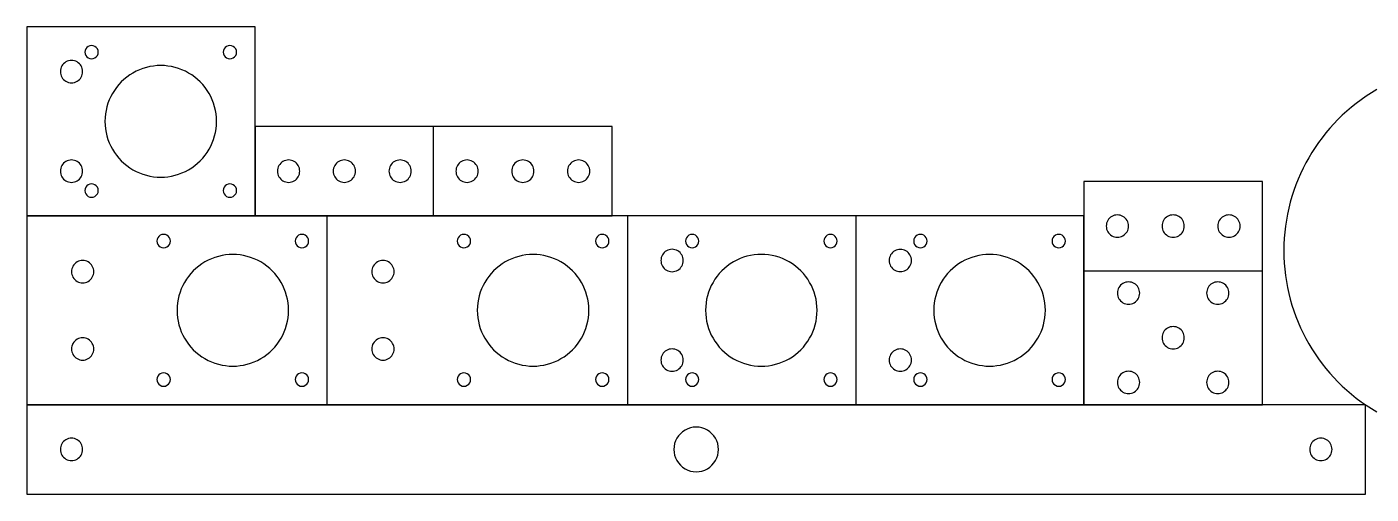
# Model space of a CAD drawing. Extents: x 0 to 508, y 0 to 304.
# Drawn here: x 0.1 to 301.4, y 0.1 to 104.7 of the extents above; entities that cross this region are included whole.
import ezdxf

# ---------------------------------------------------------------- set-up
doc = ezdxf.new("R2010")
doc.units = 0
doc.layers.get('0').update_dxf_attribs({"linetype": 'CONTINUOUS'})

msp = doc.modelspace()

# ---------------------------------------------------------------- linework, layer by layer
at = {"color": 7}
for points in [[(51.270773, 104.72075), (0.120756, 104.72075)], [(0.120756, 104.72075), (0.120756, 62.420751)], [(51.270773, 62.420751), (51.270773, 104.72075)], [(91.270772, 82.420762), (51.270773, 82.420762)], [(51.270773, 82.420762), (51.270773, 62.420751)], [(91.270772, 62.420751), (91.270772, 82.420762)], [(91.270772, 62.420751), (131.270772, 62.420751), (131.270772, 82.420762)], [(131.270772, 82.420762), (91.270772, 82.420762)], [(237.020761, 70.120761), (237.020761, 50.120764)], [(277.020761, 70.120761), (237.020761, 70.120761)], [(277.020761, 50.120764), (277.020761, 70.120761)], [(0.120756, 62.420751), (51.270773, 62.420751)], [(67.420755, 62.420751), (0.120756, 62.420751)], [(0.120756, 62.420751), (0.120756, 20.120763)], [(51.270773, 62.420751), (91.270772, 62.420751)], [(67.420755, 20.120763), (67.420755, 62.420751)], [(134.720753, 62.420751), (67.420755, 62.420751)], [(185.870744, 62.420751), (134.720753, 62.420751)], [(134.720753, 62.420751), (134.720753, 20.120763)], [(237.020761, 62.420751), (185.870744, 62.420751)], [(185.870744, 62.420751), (185.870744, 20.120763)], [(237.020761, 20.120763), (237.020761, 62.420751)], [(237.020761, 50.120764), (277.020761, 50.120764)], [(237.020761, 50.120764), (237.020761, 20.120763)], [(277.020761, 20.120763), (277.020761, 50.120764)], [(0.120756, 20.120763), (67.420755, 20.120763)], [(0.120756, 20.120763), (0.120756, 0.120753), (300.120764, 0.120753)], [(300.120764, 20.120763), (0.120756, 20.120763)], [(67.420755, 20.120763), (134.720753, 20.120763)], [(134.720753, 20.120763), (185.870744, 20.120763)], [(185.870744, 20.120763), (237.020761, 20.120763)], [(237.020761, 20.120763), (277.020761, 20.120763)], [(300.120764, 0.120753), (300.120764, 20.120763)]]:
    msp.add_lwpolyline(points, dxfattribs=at)
for points in [[(16.120771, 99.070758)], [(47.120757, 99.070758)], [(12.620757, 94.720757)], [(42.62075, 83.570757)], [(12.620757, 72.420758)], [(61.270753, 72.420758)], [(73.770755, 72.420758)], [(86.270756, 72.420758)], [(101.270753, 72.420758)], [(113.770754, 72.420758)], [(126.270755, 72.420758)], [(16.120771, 68.070756)], [(47.120757, 68.070756)], [(247.020768, 60.120758)], [(259.520769, 60.120758)], [(272.020771, 60.120758)], [(32.270753, 56.770757)], [(63.270765, 56.770757)], [(99.570752, 56.770757)], [(130.570764, 56.770757)], [(150.720769, 56.770757)], [(181.720755, 56.770757)], [(201.87076, 56.770757)], [(232.870772, 56.770757)], [(147.220755, 52.420758)], [(198.370772, 52.420758)], [(15.120752, 49.920758)], [(82.420751, 49.920758)], [(249.520763, 45.120758)], [(269.520749, 45.120758)], [(58.770758, 41.270756)], [(126.070757, 41.270756)], [(177.220748, 41.270756)], [(228.370765, 41.270756)], [(259.520769, 35.120757)], [(15.120752, 32.620757)], [(82.420751, 32.620757)], [(147.220755, 30.120757)], [(198.370772, 30.120757)], [(32.270753, 25.770758)], [(63.270765, 25.770758)], [(99.570752, 25.770758)], [(130.570764, 25.770758)], [(150.720769, 25.770758)], [(181.720755, 25.770758)], [(201.87076, 25.770758)], [(232.870772, 25.770758)], [(249.520763, 25.120756)], [(269.520749, 25.120756)], [(12.620757, 10.120757)], [(155.120763, 10.120757)], [(292.620753, 10.120757)]]:
    msp.add_lwpolyline(points, close=True, dxfattribs=at)
for points in [[(13.870768, 100.369798), (13.406666, 100.101848), (13.120767, 99.606657), (13.120767, 99.070758)], [(15.37077, 100.369798), (14.906668, 100.637748), (14.33487, 100.637748), (13.870768, 100.369798)], [(16.120771, 99.070758), (16.120771, 99.606657), (15.834873, 100.101848), (15.37077, 100.369798)], [(44.870754, 100.369798), (44.406651, 100.101848), (44.120753, 99.606657), (44.120753, 99.070758)], [(46.370756, 100.369798), (45.906654, 100.637748), (45.334856, 100.637748), (44.870754, 100.369798)], [(47.120757, 99.070758), (47.120757, 99.606657), (46.834858, 100.101848), (46.370756, 100.369798)], [(8.869315, 96.889998), (8.095077, 96.442301), (7.618974, 95.615113), (7.620767, 94.720757)], [(11.372209, 96.889998), (10.597971, 97.337694), (9.643553, 97.337694), (8.869315, 96.889998)], [(12.620757, 94.720757), (12.622551, 95.615113), (12.146447, 96.442301), (11.372209, 96.889998)], [(13.120767, 99.070758), (13.120767, 98.534859), (13.406666, 98.039667), (13.870768, 97.771718)], [(13.870768, 97.771718), (14.33487, 97.503768), (14.906668, 97.503768), (15.37077, 97.771718)], [(15.37077, 97.771718), (15.834873, 98.039667), (16.120772, 98.534859), (16.120771, 99.070758)], [(36.370749, 94.396076), (32.503236, 96.628986), (27.738262, 96.628986), (23.870748, 94.396076)], [(44.120753, 99.070758), (44.120752, 98.534859), (44.406651, 98.039667), (44.870754, 97.771718)], [(44.870754, 97.771718), (45.334856, 97.503768), (45.906654, 97.503768), (46.370756, 97.771718)], [(46.370756, 97.771718), (46.834858, 98.039667), (47.120757, 98.534859), (47.120757, 99.070758)], [(7.620767, 94.720757), (7.618974, 93.8264), (8.095077, 92.999212), (8.869315, 92.551516)], [(11.372209, 92.551516), (12.146447, 92.999212), (12.622551, 93.8264), (12.620757, 94.720757)], [(23.870748, 94.396076), (20.003234, 92.163166), (17.620747, 88.036578), (17.620747, 83.570757)], [(42.62075, 83.570757), (42.62075, 88.036578), (40.238263, 92.163166), (36.370749, 94.396076)], [(8.869315, 92.551516), (9.643553, 92.103819), (10.597971, 92.103819), (11.372209, 92.551516)], [(302.645756, 90.679851), (289.759199, 83.239793), (281.820752, 69.490001), (281.820752, 54.609886)], [(17.620747, 83.570757), (17.620747, 79.104937), (20.003234, 74.978349), (23.870748, 72.745438)], [(36.370749, 72.745438), (40.238263, 74.978349), (42.62075, 79.104937), (42.62075, 83.570757)], [(8.869315, 74.589999), (8.095077, 74.142302), (7.618974, 73.315114), (7.620767, 72.420758)], [(7.620767, 72.420758), (7.618974, 71.526401), (8.095077, 70.699214), (8.869315, 70.251517)], [(11.372209, 74.589999), (10.597971, 75.037696), (9.643553, 75.037696), (8.869315, 74.589999)], [(12.620757, 72.420758), (12.622551, 73.315114), (12.146447, 74.142302), (11.372209, 74.589999)], [(11.372209, 70.251517), (12.146447, 70.699214), (12.622551, 71.526401), (12.620757, 72.420758)], [(23.870748, 72.745438), (27.738262, 70.512528), (32.503236, 70.512528), (36.370749, 72.745438)], [(57.519311, 74.589999), (56.745073, 74.142302), (56.26897, 73.315114), (56.270763, 72.420758)], [(56.270763, 72.420758), (56.26897, 71.526401), (56.745073, 70.699214), (57.519311, 70.251517)], [(60.022205, 74.589999), (59.247967, 75.037696), (58.293549, 75.037696), (57.519311, 74.589999)], [(61.270753, 72.420758), (61.272547, 73.315114), (60.796443, 74.142302), (60.022205, 74.589999)], [(60.022205, 70.251517), (60.796443, 70.699214), (61.272547, 71.526401), (61.270753, 72.420758)], [(70.019313, 74.589999), (69.245075, 74.142302), (68.768971, 73.315114), (68.770765, 72.420758)], [(68.770765, 72.420758), (68.768971, 71.526401), (69.245075, 70.699214), (70.019313, 70.251517)], [(72.522207, 74.589999), (71.747969, 75.037696), (70.79355, 75.037696), (70.019313, 74.589999)], [(73.770755, 72.420758), (73.772548, 73.315114), (73.296444, 74.142302), (72.522207, 74.589999)], [(72.522207, 70.251517), (73.296444, 70.699214), (73.772548, 71.526401), (73.770755, 72.420758)], [(82.519314, 74.589999), (81.745076, 74.142302), (81.268972, 73.315114), (81.270766, 72.420758)], [(81.270766, 72.420758), (81.268972, 71.526401), (81.745076, 70.699214), (82.519314, 70.251517)], [(85.022208, 74.589999), (84.24797, 75.037696), (83.293552, 75.037696), (82.519314, 74.589999)], [(86.270756, 72.420758), (86.27255, 73.315114), (85.796446, 74.142302), (85.022208, 74.589999)], [(85.022208, 70.251517), (85.796446, 70.699214), (86.27255, 71.526401), (86.270756, 72.420758)], [(97.51931, 74.589999), (96.745073, 74.142302), (96.268969, 73.315114), (96.270763, 72.420758)], [(96.270763, 72.420758), (96.268969, 71.526401), (96.745073, 70.699214), (97.51931, 70.251517)], [(100.022205, 74.589999), (99.247967, 75.037696), (98.293548, 75.037696), (97.51931, 74.589999)], [(101.270753, 72.420758), (101.272546, 73.315114), (100.796442, 74.142302), (100.022205, 74.589999)], [(100.022205, 70.251517), (100.796442, 70.699214), (101.272546, 71.526401), (101.270753, 72.420758)], [(110.019312, 74.589999), (109.245074, 74.142302), (108.76897, 73.315114), (108.770764, 72.420758)], [(108.770764, 72.420758), (108.76897, 71.526401), (109.245074, 70.699214), (110.019312, 70.251517)], [(112.522206, 74.589999), (111.747968, 75.037696), (110.79355, 75.037696), (110.019312, 74.589999)], [(113.770754, 72.420758), (113.772548, 73.315114), (113.296444, 74.142302), (112.522206, 74.589999)], [(112.522206, 70.251517), (113.296444, 70.699214), (113.772548, 71.526401), (113.770754, 72.420758)], [(122.519313, 74.589999), (121.745076, 74.142302), (121.268972, 73.315114), (121.270765, 72.420758)], [(121.270765, 72.420758), (121.268972, 71.526401), (121.745076, 70.699214), (122.519313, 70.251517)], [(125.022207, 74.589999), (124.24797, 75.037696), (123.293551, 75.037696), (122.519313, 74.589999)], [(126.270755, 72.420758), (126.272549, 73.315114), (125.796445, 74.142302), (125.022207, 74.589999)], [(125.022207, 70.251517), (125.796445, 70.699214), (126.272549, 71.526401), (126.270755, 72.420758)], [(8.869315, 70.251517), (9.643553, 69.80382), (10.597971, 69.80382), (11.372209, 70.251517)], [(13.870768, 69.369797), (13.406666, 69.101847), (13.120767, 68.606656), (13.120767, 68.070756)], [(15.37077, 69.369797), (14.906668, 69.637746), (14.33487, 69.637746), (13.870768, 69.369797)], [(16.120771, 68.070756), (16.120771, 68.606656), (15.834873, 69.101847), (15.37077, 69.369797)], [(44.870754, 69.369797), (44.406651, 69.101847), (44.120753, 68.606656), (44.120753, 68.070756)], [(46.370756, 69.369797), (45.906654, 69.637746), (45.334856, 69.637746), (44.870754, 69.369797)], [(47.120757, 68.070756), (47.120757, 68.606656), (46.834858, 69.101847), (46.370756, 69.369797)], [(57.519311, 70.251517), (58.293549, 69.80382), (59.247967, 69.80382), (60.022205, 70.251517)], [(70.019313, 70.251517), (70.79355, 69.80382), (71.747969, 69.80382), (72.522207, 70.251517)], [(82.519314, 70.251517), (83.293552, 69.80382), (84.24797, 69.80382), (85.022208, 70.251517)], [(97.51931, 70.251517), (98.293548, 69.80382), (99.247967, 69.80382), (100.022205, 70.251517)], [(110.019312, 70.251517), (110.79355, 69.80382), (111.747968, 69.80382), (112.522206, 70.251517)], [(122.519313, 70.251517), (123.293551, 69.80382), (124.24797, 69.80382), (125.022207, 70.251517)], [(13.120767, 68.070756), (13.120767, 67.534857), (13.406666, 67.039666), (13.870768, 66.771716)], [(13.870768, 66.771716), (14.33487, 66.503766), (14.906668, 66.503766), (15.37077, 66.771716)], [(15.37077, 66.771716), (15.834873, 67.039666), (16.120772, 67.534857), (16.120771, 68.070756)], [(44.120753, 68.070756), (44.120752, 67.534857), (44.406651, 67.039666), (44.870754, 66.771716)], [(44.870754, 66.771716), (45.334856, 66.503766), (45.906654, 66.503766), (46.370756, 66.771716)], [(46.370756, 66.771716), (46.834858, 67.039666), (47.120757, 67.534857), (47.120757, 68.070756)], [(243.270756, 62.285828), (242.49725, 61.839245), (242.020751, 61.013924), (242.020751, 60.120758)], [(245.770764, 62.285828), (244.997259, 62.732412), (244.044261, 62.732412), (243.270756, 62.285828)], [(247.020768, 60.120758), (247.020768, 61.013924), (246.544269, 61.839245), (245.770764, 62.285828)], [(255.770757, 62.285828), (254.997252, 61.839245), (254.520753, 61.013924), (254.520753, 60.120758)], [(258.270765, 62.285828), (257.49726, 62.732412), (256.544262, 62.732412), (255.770757, 62.285828)], [(259.520769, 60.120758), (259.520769, 61.013924), (259.04427, 61.839245), (258.270765, 62.285828)], [(268.270758, 62.285828), (267.497253, 61.839245), (267.020754, 61.013924), (267.020754, 60.120758)], [(270.770767, 62.285828), (269.997261, 62.732412), (269.044264, 62.732412), (268.270758, 62.285828)], [(272.020771, 60.120758), (272.020771, 61.013924), (271.544272, 61.839245), (270.770767, 62.285828)], [(30.020749, 58.069797), (29.556647, 57.801847), (29.270748, 57.306656), (29.270748, 56.770757)], [(31.520752, 58.069797), (31.056649, 58.337747), (30.484852, 58.337747), (30.020749, 58.069797)], [(32.270753, 56.770757), (32.270753, 57.306656), (31.984854, 57.801847), (31.520752, 58.069797)], [(61.020762, 58.069797), (60.556659, 57.801847), (60.27076, 57.306656), (60.27076, 56.770757)], [(62.520764, 58.069797), (62.056662, 58.337747), (61.484864, 58.337747), (61.020762, 58.069797)], [(63.270765, 56.770757), (63.270765, 57.306656), (62.984866, 57.801847), (62.520764, 58.069797)], [(97.320748, 58.069797), (96.856646, 57.801847), (96.570747, 57.306656), (96.570747, 56.770757)], [(98.820751, 58.069797), (98.356648, 58.337747), (97.784851, 58.337747), (97.320748, 58.069797)], [(99.570752, 56.770757), (99.570752, 57.306656), (99.284853, 57.801847), (98.820751, 58.069797)], [(128.32076, 58.069797), (127.856658, 57.801847), (127.570759, 57.306656), (127.570759, 56.770757)], [(129.820763, 58.069797), (129.35666, 58.337747), (128.784863, 58.337747), (128.32076, 58.069797)], [(130.570764, 56.770757), (130.570764, 57.306656), (130.284865, 57.801847), (129.820763, 58.069797)], [(148.470766, 58.069797), (148.006663, 57.801847), (147.720764, 57.306656), (147.720764, 56.770757)], [(149.970768, 58.069797), (149.506665, 58.337747), (148.934868, 58.337747), (148.470766, 58.069797)], [(150.720769, 56.770757), (150.720769, 57.306656), (150.43487, 57.801847), (149.970768, 58.069797)], [(179.470751, 58.069797), (179.006649, 57.801847), (178.72075, 57.306656), (178.72075, 56.770757)], [(180.970753, 58.069797), (180.506651, 58.337747), (179.934853, 58.337747), (179.470751, 58.069797)], [(181.720755, 56.770757), (181.720755, 57.306656), (181.434856, 57.801847), (180.970753, 58.069797)], [(199.620756, 58.069797), (199.156654, 57.801847), (198.870755, 57.306656), (198.870755, 56.770757)], [(201.120759, 58.069797), (200.656656, 58.337747), (200.084859, 58.337747), (199.620756, 58.069797)], [(201.87076, 56.770757), (201.87076, 57.306656), (201.584861, 57.801847), (201.120759, 58.069797)], [(230.620768, 58.069797), (230.156666, 57.801847), (229.870767, 57.306656), (229.870767, 56.770757)], [(232.120771, 58.069797), (231.656668, 58.337747), (231.084871, 58.337747), (230.620768, 58.069797)], [(232.870772, 56.770757), (232.870772, 57.306656), (232.584873, 57.801847), (232.120771, 58.069797)], [(242.020751, 60.120758), (242.020751, 59.227591), (242.49725, 58.40227), (243.270756, 57.955687)], [(243.270756, 57.955687), (244.044261, 57.509103), (244.997259, 57.509103), (245.770764, 57.955687)], [(245.770764, 57.955687), (246.544269, 58.40227), (247.020768, 59.227591), (247.020768, 60.120758)], [(254.520753, 60.120758), (254.520753, 59.227591), (254.997252, 58.40227), (255.770757, 57.955687)], [(255.770757, 57.955687), (256.544262, 57.509103), (257.49726, 57.509103), (258.270765, 57.955687)], [(258.270765, 57.955687), (259.04427, 58.40227), (259.520769, 59.227591), (259.520769, 60.120758)], [(267.020754, 60.120758), (267.020754, 59.227591), (267.497253, 58.40227), (268.270758, 57.955687)], [(268.270758, 57.955687), (269.044264, 57.509103), (269.997261, 57.509103), (270.770767, 57.955687)], [(270.770767, 57.955687), (271.544272, 58.40227), (272.020771, 59.227591), (272.020771, 60.120758)], [(29.270748, 56.770757), (29.270748, 56.234858), (29.556647, 55.739666), (30.020749, 55.471717)], [(30.020749, 55.471717), (30.484852, 55.203767), (31.056649, 55.203767), (31.520752, 55.471717)], [(31.520752, 55.471717), (31.984854, 55.739666), (32.270753, 56.234858), (32.270753, 56.770757)], [(52.520757, 52.096075), (48.653243, 54.328985), (43.88827, 54.328985), (40.020756, 52.096075)], [(60.27076, 56.770757), (60.27076, 56.234858), (60.556659, 55.739666), (61.020762, 55.471717)], [(61.020762, 55.471717), (61.484864, 55.203767), (62.056662, 55.203767), (62.520764, 55.471717)], [(62.520764, 55.471717), (62.984866, 55.739666), (63.270765, 56.234858), (63.270765, 56.770757)], [(96.570747, 56.770757), (96.570747, 56.234858), (96.856646, 55.739666), (97.320748, 55.471717)], [(97.320748, 55.471717), (97.784851, 55.203767), (98.356648, 55.203767), (98.820751, 55.471717)], [(98.820751, 55.471717), (99.284853, 55.739666), (99.570752, 56.234858), (99.570752, 56.770757)], [(119.820756, 52.096075), (115.953242, 54.328985), (111.188269, 54.328985), (107.320755, 52.096075)], [(127.570759, 56.770757), (127.570759, 56.234858), (127.856658, 55.739666), (128.32076, 55.471717)], [(128.32076, 55.471717), (128.784863, 55.203767), (129.35666, 55.203767), (129.820763, 55.471717)], [(129.820763, 55.471717), (130.284865, 55.739666), (130.570764, 56.234858), (130.570764, 56.770757)], [(143.469313, 54.589999), (142.695075, 54.142302), (142.218971, 53.315115), (142.220765, 52.420758)], [(145.972207, 54.589999), (145.197969, 55.037696), (144.243551, 55.037696), (143.469313, 54.589999)], [(147.220755, 52.420758), (147.222548, 53.315115), (146.746445, 54.142302), (145.972207, 54.589999)], [(147.720764, 56.770757), (147.720764, 56.234858), (148.006663, 55.739666), (148.470766, 55.471717)], [(148.470766, 55.471717), (148.934868, 55.203767), (149.506665, 55.203767), (149.970768, 55.471717)], [(149.970768, 55.471717), (150.43487, 55.739666), (150.720769, 56.234858), (150.720769, 56.770757)], [(170.975739, 52.11045), (167.105696, 54.347195), (162.335823, 54.347195), (158.46578, 52.11045)], [(178.72075, 56.770757), (178.72075, 56.234858), (179.006649, 55.739666), (179.470751, 55.471716)], [(179.470751, 55.471716), (179.934853, 55.203767), (180.506651, 55.203767), (180.970754, 55.471716)], [(180.970754, 55.471716), (181.434856, 55.739666), (181.720755, 56.234858), (181.720755, 56.770757)], [(194.62076, 54.585829), (193.847255, 54.139245), (193.370756, 53.313925), (193.370756, 52.420758)], [(197.120768, 54.585829), (196.347263, 55.032412), (195.394265, 55.032412), (194.62076, 54.585829)], [(198.370772, 52.420758), (198.370772, 53.313925), (197.894273, 54.139245), (197.120768, 54.585829)], [(198.870755, 56.770757), (198.870755, 56.234858), (199.156654, 55.739666), (199.620756, 55.471716)], [(199.620756, 55.471716), (200.084859, 55.203767), (200.656656, 55.203767), (201.120759, 55.471716)], [(201.120759, 55.471716), (201.584861, 55.739666), (201.87076, 56.234858), (201.87076, 56.770757)], [(222.120764, 52.096075), (218.25325, 54.328985), (213.488277, 54.328985), (209.620763, 52.096075)], [(229.870767, 56.770757), (229.870767, 56.234858), (230.156666, 55.739666), (230.620768, 55.471717)], [(230.620768, 55.471717), (231.084871, 55.203767), (231.656668, 55.203767), (232.120771, 55.471717)], [(232.120771, 55.471717), (232.584873, 55.739666), (232.870772, 56.234858), (232.870772, 56.770757)], [(281.820752, 54.609886), (281.820752, 39.729772), (289.759199, 25.979979), (302.645756, 18.539922)], [(11.36931, 52.089999), (10.595072, 51.642302), (10.118969, 50.815114), (10.120762, 49.920758)], [(13.872204, 52.089999), (13.097966, 52.537696), (12.143548, 52.537696), (11.36931, 52.089999)], [(15.120752, 49.920758), (15.122546, 50.815114), (14.646442, 51.642302), (13.872204, 52.089999)], [(40.020756, 52.096075), (36.153242, 49.863165), (33.770755, 45.736576), (33.770755, 41.270756)], [(58.770758, 41.270756), (58.770758, 45.736576), (56.388271, 49.863165), (52.520757, 52.096075)], [(78.669309, 52.089999), (77.895071, 51.642302), (77.418967, 50.815114), (77.420761, 49.920758)], [(81.172203, 52.089999), (80.397965, 52.537696), (79.443547, 52.537696), (78.669309, 52.089999)], [(82.420751, 49.920758), (82.422545, 50.815114), (81.946441, 51.642302), (81.172203, 52.089999)], [(107.320755, 52.096075), (103.453241, 49.863165), (101.070754, 45.736576), (101.070754, 41.270756)], [(126.070757, 41.270756), (126.070757, 45.736576), (123.68827, 49.863165), (119.820756, 52.096075)], [(142.220765, 52.420758), (142.218971, 51.526402), (142.695075, 50.699214), (143.469313, 50.251517)], [(145.972207, 50.251517), (146.746445, 50.699214), (147.222548, 51.526402), (147.220755, 52.420758)], [(158.46578, 52.11045), (154.595736, 49.873704), (152.214602, 45.740681), (152.220771, 41.270756)], [(177.220748, 41.270756), (177.226917, 45.740681), (174.845783, 49.873704), (170.975739, 52.11045)], [(193.370756, 52.420758), (193.370756, 51.527591), (193.847255, 50.702271), (194.62076, 50.255687)], [(197.120768, 50.255687), (197.894273, 50.702271), (198.370772, 51.527591), (198.370772, 52.420758)], [(209.620763, 52.096075), (205.753249, 49.863165), (203.370762, 45.736576), (203.370762, 41.270756)], [(228.370765, 41.270756), (228.370765, 45.736576), (225.988278, 49.863165), (222.120764, 52.096075)], [(10.120762, 49.920758), (10.118969, 49.026401), (10.595072, 48.199214), (11.36931, 47.751517)], [(13.872204, 47.751517), (14.646442, 48.199214), (15.122546, 49.026401), (15.120752, 49.920758)], [(77.420761, 49.920758), (77.418967, 49.026401), (77.895071, 48.199214), (78.669309, 47.751517)], [(81.172203, 47.751517), (81.946441, 48.199214), (82.422545, 49.026401), (82.420751, 49.920758)], [(143.469313, 50.251517), (144.243551, 49.80382), (145.197969, 49.80382), (145.972207, 50.251517)], [(194.62076, 50.255687), (195.394265, 49.809104), (196.347263, 49.809104), (197.120768, 50.255687)], [(11.36931, 47.751517), (12.143548, 47.30382), (13.097966, 47.30382), (13.872204, 47.751517)], [(78.669309, 47.751517), (79.443547, 47.30382), (80.397965, 47.30382), (81.172203, 47.751517)], [(245.77075, 47.285829), (244.997245, 46.839246), (244.520746, 46.013925), (244.520746, 45.120758)], [(248.270759, 47.285829), (247.497254, 47.732413), (246.544256, 47.732413), (245.77075, 47.285829)], [(249.520763, 45.120758), (249.520763, 46.013925), (249.044264, 46.839246), (248.270759, 47.285829)], [(265.769307, 47.289999), (264.99507, 46.842303), (264.518966, 46.015115), (264.520759, 45.120758)], [(268.272201, 47.289999), (267.497964, 47.737696), (266.543545, 47.737696), (265.769307, 47.289999)], [(269.520749, 45.120758), (269.522543, 46.015115), (269.046439, 46.842303), (268.272201, 47.289999)], [(244.520746, 45.120758), (244.520746, 44.227591), (244.997245, 43.402271), (245.77075, 42.955687)], [(245.77075, 42.955687), (246.544256, 42.509104), (247.497254, 42.509104), (248.270759, 42.955687)], [(248.270759, 42.955687), (249.044264, 43.402271), (249.520763, 44.227591), (249.520763, 45.120758)], [(264.520759, 45.120758), (264.518966, 44.226402), (264.99507, 43.399214), (265.769307, 42.951517)], [(265.769307, 42.951517), (266.543545, 42.503821), (267.497964, 42.503821), (268.272201, 42.951517)], [(268.272201, 42.951517), (269.046439, 43.399214), (269.522543, 44.226402), (269.520749, 45.120758)], [(33.770755, 41.270756), (33.770755, 36.804936), (36.153242, 32.678347), (40.020756, 30.445437)], [(52.520757, 30.445437), (56.388271, 32.678347), (58.770758, 36.804936), (58.770758, 41.270756)], [(101.070754, 41.270756), (101.070754, 36.804936), (103.453241, 32.678347), (107.320755, 30.445437)], [(119.820756, 30.445437), (123.68827, 32.678347), (126.070757, 36.804936), (126.070757, 41.270756)], [(152.220771, 41.270756), (152.214602, 36.800831), (154.595736, 32.667808), (158.46578, 30.431062)], [(170.975739, 30.431062), (174.845783, 32.667808), (177.226917, 36.800831), (177.220748, 41.270756)], [(203.370762, 41.270756), (203.370762, 36.804936), (205.753249, 32.678347), (209.620763, 30.445437)], [(222.120764, 30.445437), (225.988278, 32.678347), (228.370765, 36.804936), (228.370765, 41.270756)], [(255.770757, 37.285828), (254.997252, 36.839244), (254.520753, 36.013924), (254.520753, 35.120757)], [(258.270765, 37.285828), (257.49726, 37.732411), (256.544262, 37.732411), (255.770757, 37.285828)], [(259.520769, 35.120757), (259.520769, 36.013924), (259.04427, 36.839244), (258.270765, 37.285828)], [(11.36931, 34.789998), (10.595072, 34.342301), (10.118969, 33.515113), (10.120762, 32.620757)], [(13.872204, 34.789998), (13.097966, 35.237695), (12.143548, 35.237695), (11.36931, 34.789998)], [(15.120752, 32.620757), (15.122546, 33.515113), (14.646442, 34.342301), (13.872204, 34.789998)], [(78.669309, 34.789998), (77.895071, 34.342301), (77.418967, 33.515113), (77.420761, 32.620757)], [(81.172203, 34.789998), (80.397965, 35.237695), (79.443547, 35.237695), (78.669309, 34.789998)], [(82.420751, 32.620757), (82.422545, 33.515113), (81.946441, 34.342301), (81.172203, 34.789998)], [(254.520753, 35.120757), (254.520753, 34.22759), (254.997252, 33.40227), (255.770757, 32.955687)], [(258.270765, 32.955687), (259.04427, 33.40227), (259.520769, 34.22759), (259.520769, 35.120757)], [(10.120762, 32.620757), (10.118969, 31.726401), (10.595072, 30.899213), (11.36931, 30.451516)], [(11.36931, 30.451516), (12.143548, 30.003819), (13.097966, 30.003819), (13.872204, 30.451516)], [(13.872204, 30.451516), (14.646442, 30.899213), (15.122546, 31.726401), (15.120752, 32.620757)], [(40.020756, 30.445437), (43.88827, 28.212527), (48.653243, 28.212527), (52.520757, 30.445437)], [(77.420761, 32.620757), (77.418967, 31.726401), (77.895071, 30.899213), (78.669309, 30.451516)], [(78.669309, 30.451516), (79.443547, 30.003819), (80.397965, 30.003819), (81.172203, 30.451516)], [(81.172203, 30.451516), (81.946441, 30.899213), (82.422545, 31.726401), (82.420751, 32.620757)], [(107.320755, 30.445437), (111.188269, 28.212527), (115.953242, 28.212527), (119.820756, 30.445437)], [(143.469313, 32.289998), (142.695075, 31.842301), (142.218971, 31.015113), (142.220765, 30.120757)], [(145.972207, 32.289998), (145.197969, 32.737694), (144.243551, 32.737694), (143.469313, 32.289998)], [(147.220755, 30.120757), (147.222548, 31.015113), (146.746445, 31.842301), (145.972207, 32.289998)], [(158.46578, 30.431062), (162.335823, 28.194317), (167.105696, 28.194317), (170.975739, 30.431062)], [(194.62076, 32.285827), (193.847255, 31.839244), (193.370756, 31.013924), (193.370756, 30.120757)], [(197.120768, 32.285827), (196.347263, 32.732411), (195.394265, 32.732411), (194.62076, 32.285827)], [(198.370772, 30.120757), (198.370772, 31.013924), (197.894273, 31.839244), (197.120768, 32.285827)], [(209.620763, 30.445437), (213.488277, 28.212527), (218.25325, 28.212527), (222.120764, 30.445437)], [(255.770757, 32.955687), (256.544262, 32.509103), (257.49726, 32.509103), (258.270765, 32.955687)], [(31.520752, 27.069798), (31.056649, 27.337748), (30.484852, 27.337748), (30.020749, 27.069798)], [(62.520764, 27.069798), (62.056662, 27.337748), (61.484864, 27.337748), (61.020762, 27.069798)], [(98.820751, 27.069798), (98.356648, 27.337748), (97.784851, 27.337748), (97.320748, 27.069798)], [(129.820763, 27.069798), (129.35666, 27.337748), (128.784863, 27.337748), (128.32076, 27.069798)], [(142.220765, 30.120757), (142.218971, 29.2264), (142.695075, 28.399212), (143.469313, 27.951516)], [(143.469313, 27.951516), (144.243551, 27.503819), (145.197969, 27.503819), (145.972207, 27.951516)], [(145.972207, 27.951516), (146.746445, 28.399212), (147.222548, 29.2264), (147.220755, 30.120757)], [(149.970768, 27.069798), (149.506665, 27.337748), (148.934868, 27.337748), (148.470766, 27.069798)], [(180.970753, 27.069798), (180.506651, 27.337748), (179.934853, 27.337748), (179.470751, 27.069798)], [(193.370756, 30.120757), (193.370756, 29.22759), (193.847255, 28.40227), (194.62076, 27.955686)], [(194.62076, 27.955686), (195.394265, 27.509103), (196.347263, 27.509103), (197.120768, 27.955686)], [(197.120768, 27.955686), (197.894273, 28.40227), (198.370772, 29.22759), (198.370772, 30.120757)], [(201.120759, 27.069798), (200.656656, 27.337748), (200.084859, 27.337748), (199.620756, 27.069798)], [(232.120771, 27.069798), (231.656668, 27.337748), (231.084871, 27.337748), (230.620768, 27.069798)], [(245.77075, 27.285827), (244.997245, 26.839244), (244.520746, 26.013923), (244.520746, 25.120756)], [(248.270759, 27.285827), (247.497254, 27.732411), (246.544256, 27.732411), (245.77075, 27.285827)], [(249.520763, 25.120756), (249.520763, 26.013923), (249.044264, 26.839244), (248.270759, 27.285827)], [(265.769307, 27.289997), (264.99507, 26.8423), (264.518966, 26.015113), (264.520759, 25.120756)], [(268.272201, 27.289997), (267.497964, 27.737694), (266.543545, 27.737694), (265.769307, 27.289997)], [(269.520749, 25.120756), (269.522543, 26.015113), (269.046439, 26.8423), (268.272201, 27.289997)], [(30.020749, 27.069798), (29.556647, 26.801848), (29.270748, 26.306657), (29.270748, 25.770758)], [(29.270748, 25.770758), (29.270748, 25.234859), (29.556647, 24.739667), (30.020749, 24.471718)], [(30.020749, 24.471718), (30.484852, 24.203768), (31.056649, 24.203768), (31.520752, 24.471718)], [(32.270753, 25.770758), (32.270753, 26.306657), (31.984854, 26.801848), (31.520752, 27.069798)], [(31.520752, 24.471718), (31.984854, 24.739667), (32.270753, 25.234859), (32.270753, 25.770758)], [(61.020762, 27.069798), (60.556659, 26.801848), (60.27076, 26.306657), (60.27076, 25.770758)], [(60.27076, 25.770758), (60.27076, 25.234859), (60.556659, 24.739667), (61.020762, 24.471718)], [(61.020762, 24.471718), (61.484864, 24.203768), (62.056662, 24.203768), (62.520764, 24.471718)], [(63.270765, 25.770758), (63.270765, 26.306657), (62.984866, 26.801848), (62.520764, 27.069798)], [(62.520764, 24.471718), (62.984866, 24.739667), (63.270765, 25.234859), (63.270765, 25.770758)], [(97.320748, 27.069798), (96.856646, 26.801848), (96.570747, 26.306657), (96.570747, 25.770758)], [(96.570747, 25.770758), (96.570747, 25.234859), (96.856646, 24.739667), (97.320748, 24.471718)], [(97.320748, 24.471718), (97.784851, 24.203768), (98.356648, 24.203768), (98.820751, 24.471718)], [(99.570752, 25.770758), (99.570752, 26.306657), (99.284853, 26.801848), (98.820751, 27.069798)], [(98.820751, 24.471718), (99.284853, 24.739667), (99.570752, 25.234859), (99.570752, 25.770758)], [(128.32076, 27.069798), (127.856658, 26.801848), (127.570759, 26.306657), (127.570759, 25.770758)], [(127.570759, 25.770758), (127.570759, 25.234859), (127.856658, 24.739667), (128.32076, 24.471718)], [(128.32076, 24.471718), (128.784863, 24.203768), (129.35666, 24.203768), (129.820763, 24.471718)], [(130.570764, 25.770758), (130.570764, 26.306657), (130.284865, 26.801848), (129.820763, 27.069798)], [(129.820763, 24.471718), (130.284865, 24.739667), (130.570764, 25.234859), (130.570764, 25.770758)], [(148.470766, 27.069798), (148.006663, 26.801848), (147.720764, 26.306657), (147.720764, 25.770758)], [(147.720764, 25.770758), (147.720764, 25.234859), (148.006663, 24.739667), (148.470766, 24.471718)], [(148.470766, 24.471718), (148.934868, 24.203768), (149.506665, 24.203768), (149.970768, 24.471718)], [(150.720769, 25.770758), (150.720769, 26.306657), (150.43487, 26.801848), (149.970768, 27.069798)], [(149.970768, 24.471718), (150.43487, 24.739667), (150.720769, 25.234859), (150.720769, 25.770758)], [(179.470751, 27.069798), (179.006649, 26.801848), (178.72075, 26.306657), (178.72075, 25.770758)], [(178.72075, 25.770758), (178.72075, 25.234859), (179.006649, 24.739667), (179.470751, 24.471718)], [(179.470751, 24.471718), (179.934853, 24.203768), (180.506651, 24.203768), (180.970754, 24.471718)], [(181.720755, 25.770758), (181.720755, 26.306657), (181.434856, 26.801848), (180.970753, 27.069798)], [(180.970754, 24.471718), (181.434856, 24.739667), (181.720755, 25.234859), (181.720755, 25.770758)], [(199.620756, 27.069798), (199.156654, 26.801848), (198.870755, 26.306657), (198.870755, 25.770758)], [(198.870755, 25.770758), (198.870755, 25.234859), (199.156654, 24.739667), (199.620756, 24.471718)], [(199.620756, 24.471718), (200.084859, 24.203768), (200.656656, 24.203768), (201.120759, 24.471718)], [(201.87076, 25.770758), (201.87076, 26.306657), (201.584861, 26.801848), (201.120759, 27.069798)], [(201.120759, 24.471718), (201.584861, 24.739667), (201.87076, 25.234859), (201.87076, 25.770758)], [(230.620768, 27.069798), (230.156666, 26.801848), (229.870767, 26.306657), (229.870767, 25.770758)], [(229.870767, 25.770758), (229.870767, 25.234859), (230.156666, 24.739667), (230.620768, 24.471718)], [(230.620768, 24.471718), (231.084871, 24.203768), (231.656668, 24.203768), (232.120771, 24.471718)], [(232.870772, 25.770758), (232.870772, 26.306657), (232.584873, 26.801848), (232.120771, 27.069798)], [(232.120771, 24.471718), (232.584873, 24.739667), (232.870772, 25.234859), (232.870772, 25.770758)], [(244.520746, 25.120756), (244.520746, 24.227589), (244.997245, 23.402269), (245.77075, 22.955685)], [(248.270759, 22.955685), (249.044264, 23.402269), (249.520763, 24.227589), (249.520763, 25.120756)], [(264.520759, 25.120756), (264.518966, 24.2264), (264.99507, 23.399212), (265.769307, 22.951515)], [(268.272201, 22.951515), (269.046439, 23.399212), (269.522543, 24.2264), (269.520749, 25.120756)], [(245.77075, 22.955685), (246.544256, 22.509102), (247.497254, 22.509102), (248.270759, 22.955685)], [(265.769307, 22.951515), (266.543545, 22.503818), (267.497964, 22.503818), (268.272201, 22.951515)], [(152.620762, 14.450887), (151.073755, 15.344051), (149.167765, 15.344051), (147.620758, 14.450887)], [(8.869315, 12.289998), (8.095077, 11.842301), (7.618974, 11.015113), (7.620767, 10.120757)], [(11.372209, 12.289998), (10.597971, 12.737695), (9.643553, 12.737695), (8.869315, 12.289998)], [(12.620757, 10.120757), (12.622551, 11.015113), (12.146447, 11.842301), (11.372209, 12.289998)], [(147.620758, 14.450887), (146.073752, 13.557722), (145.120757, 11.907086), (145.120757, 10.120757)], [(155.120763, 10.120757), (155.120763, 11.907086), (154.167768, 13.557722), (152.620762, 14.450887)], [(288.869311, 12.289998), (288.095073, 11.842301), (287.618969, 11.015113), (287.620763, 10.120757)], [(291.372205, 12.289998), (290.597967, 12.737695), (289.643549, 12.737695), (288.869311, 12.289998)], [(292.620753, 10.120757), (292.622546, 11.015113), (292.146443, 11.842301), (291.372205, 12.289998)], [(7.620767, 10.120757), (7.618974, 9.226401), (8.095077, 8.399213), (8.869315, 7.951516)], [(11.372209, 7.951516), (12.146447, 8.399213), (12.622551, 9.226401), (12.620757, 10.120757)], [(145.120757, 10.120757), (145.120757, 8.334428), (146.073752, 6.683792), (147.620758, 5.790627)], [(152.620762, 5.790627), (154.167768, 6.683792), (155.120763, 8.334428), (155.120763, 10.120757)], [(287.620763, 10.120757), (287.618969, 9.226401), (288.095073, 8.399213), (288.869311, 7.951516)], [(291.372205, 7.951516), (292.146443, 8.399213), (292.622546, 9.226401), (292.620753, 10.120757)], [(8.869315, 7.951516), (9.643553, 7.503819), (10.597971, 7.503819), (11.372209, 7.951516)], [(288.869311, 7.951516), (289.643549, 7.503819), (290.597967, 7.503819), (291.372205, 7.951516)], [(147.620758, 5.790627), (149.167765, 4.897463), (151.073755, 4.897463), (152.620762, 5.790627)]]:
    msp.add_open_spline(points, degree=3, dxfattribs=at)

doc.saveas('drawing.dxf')
